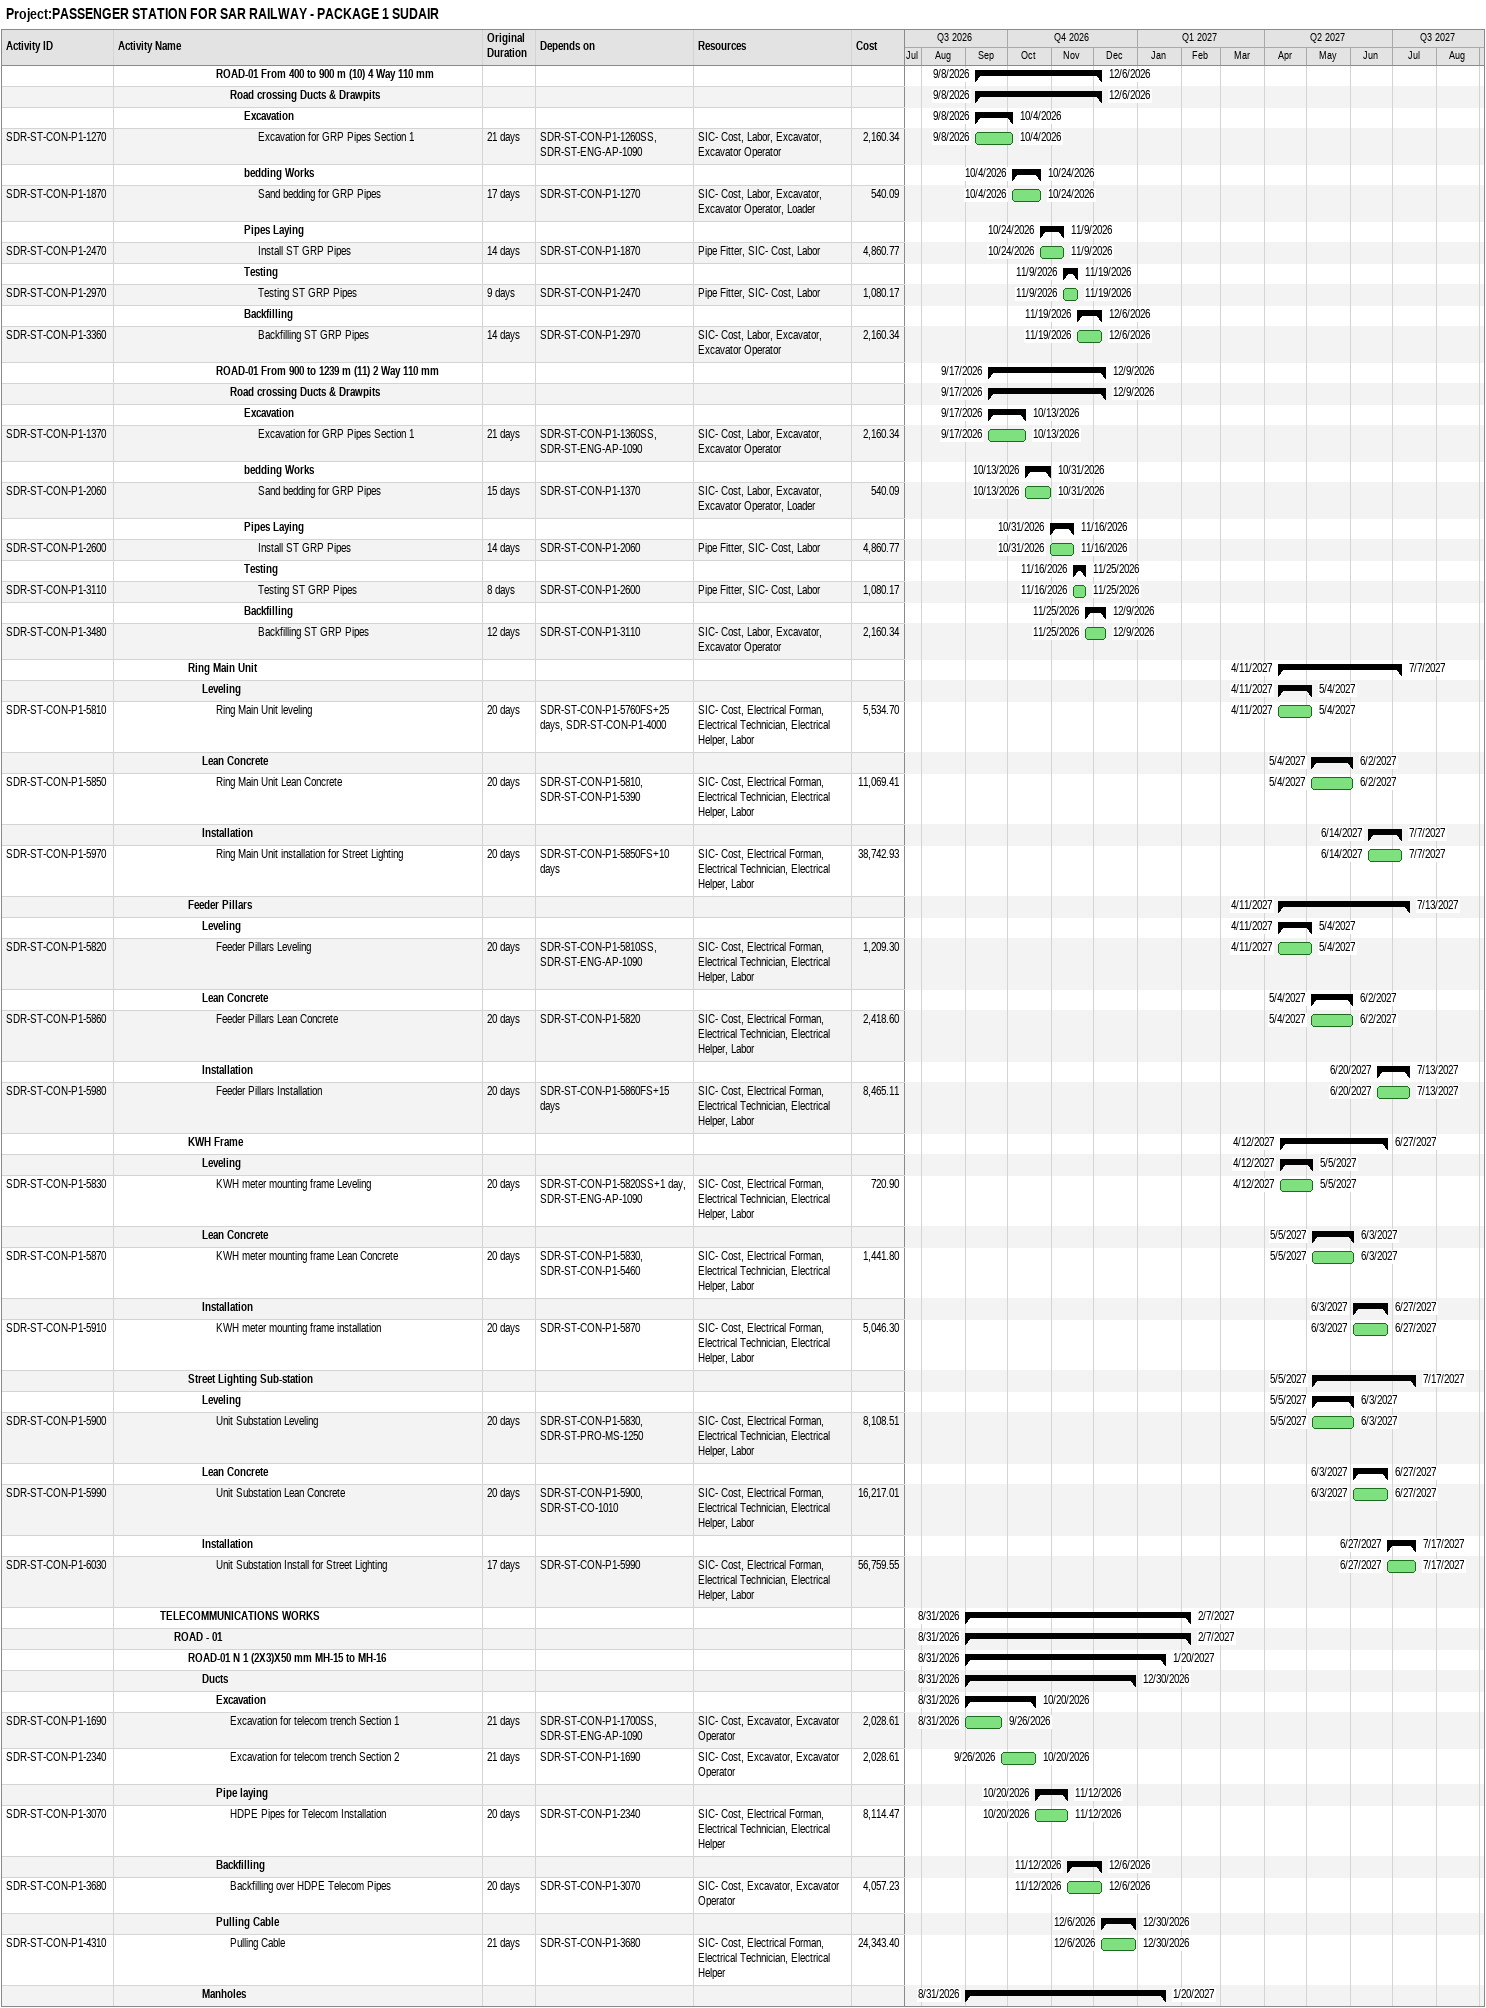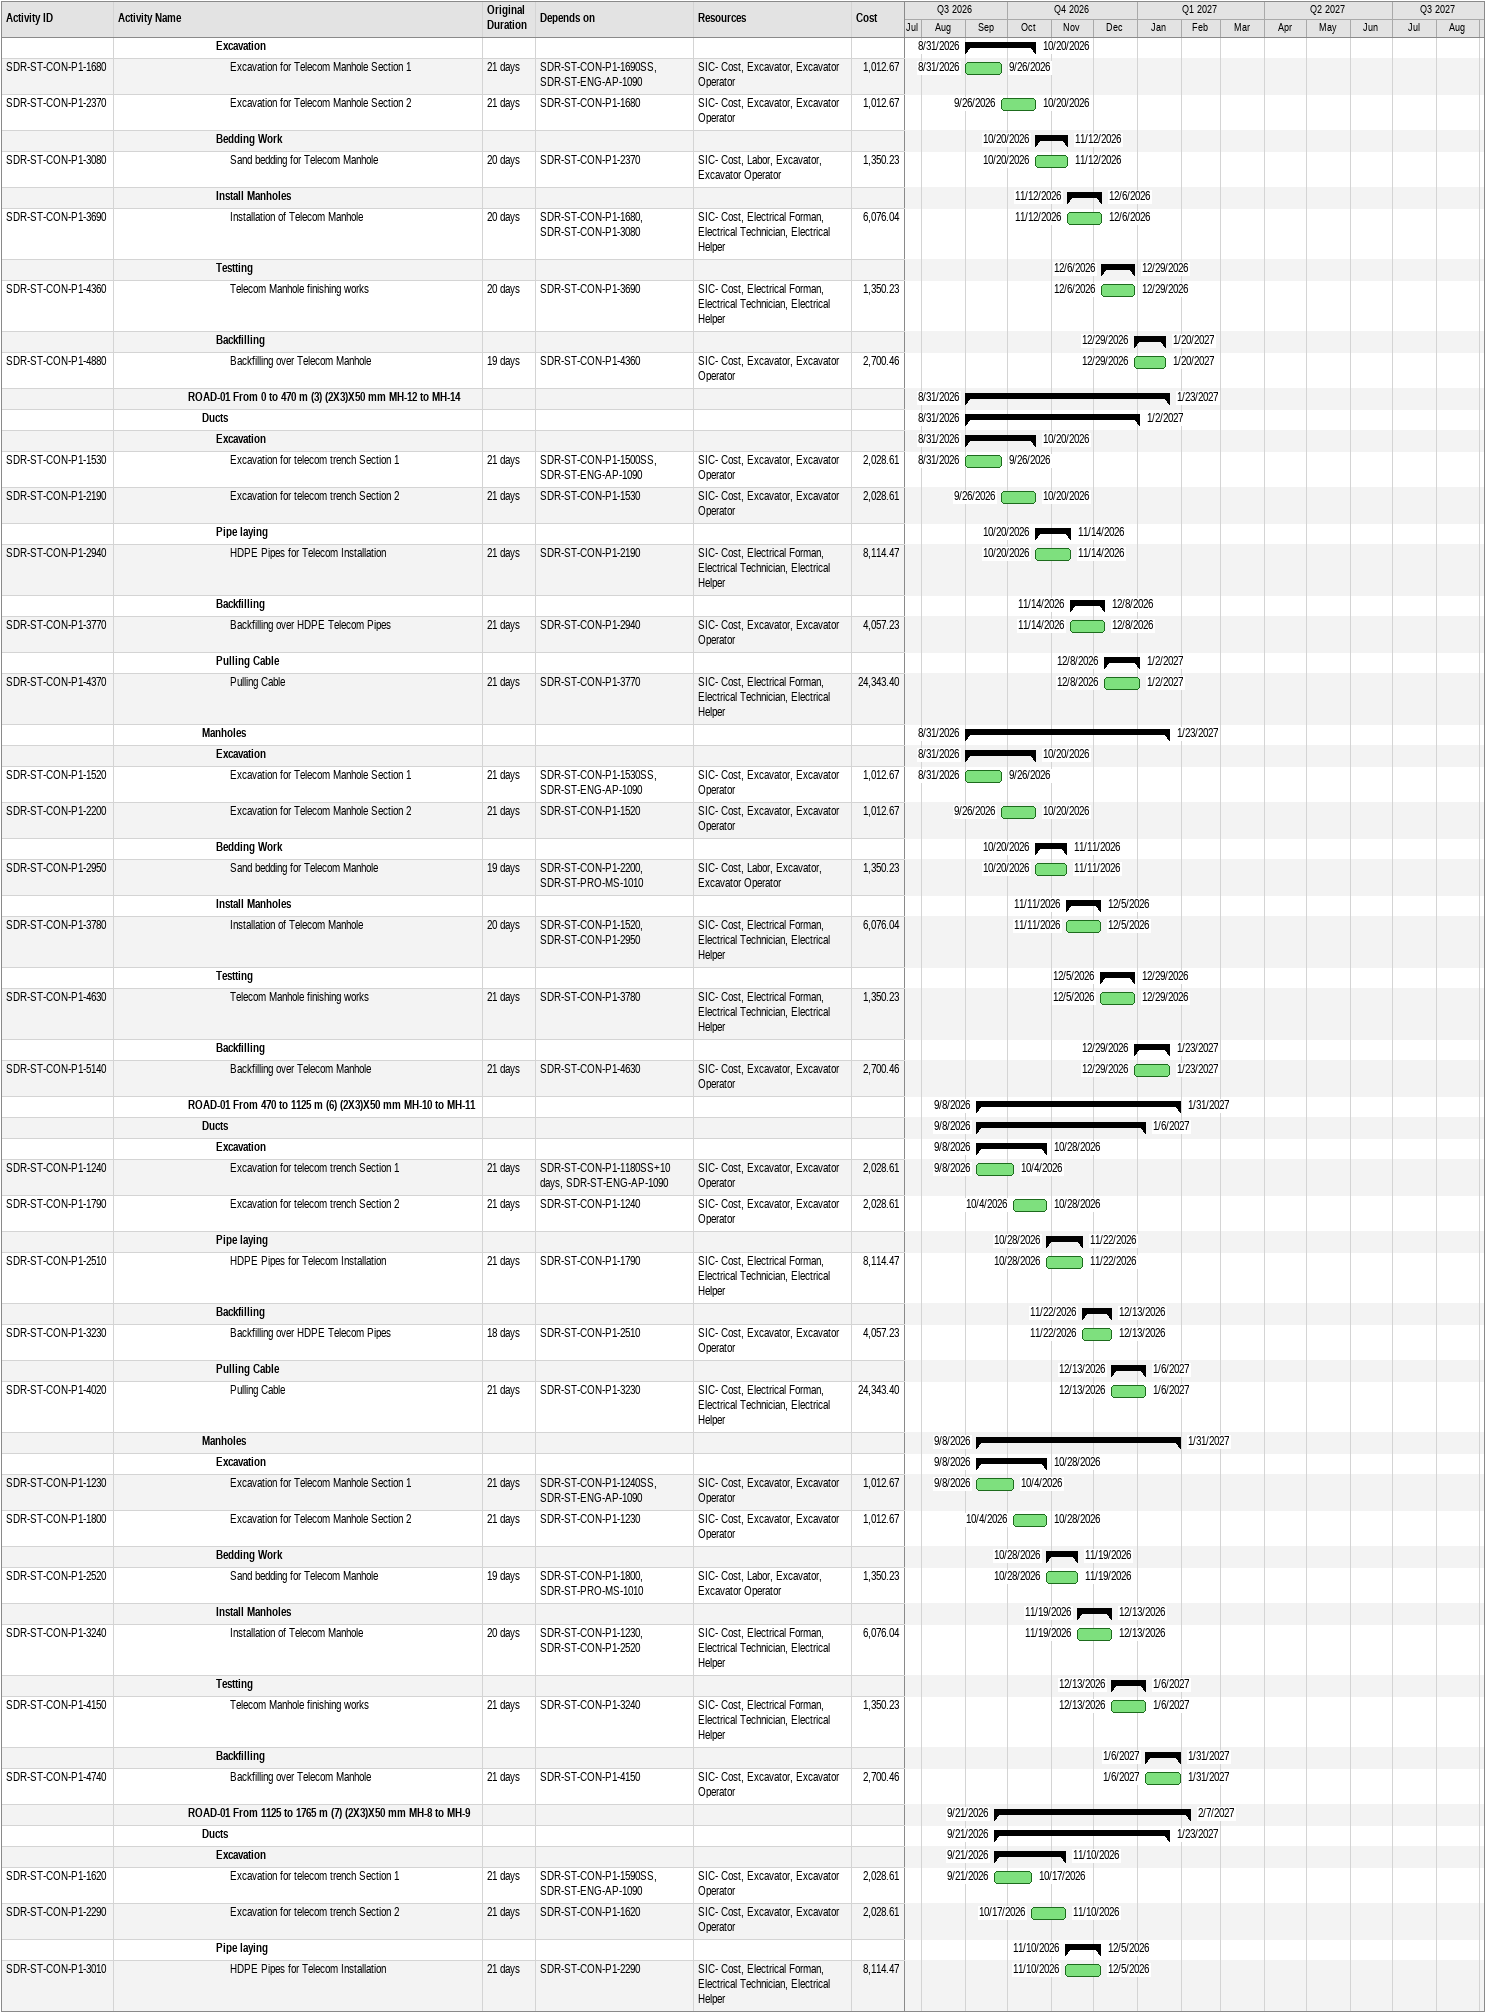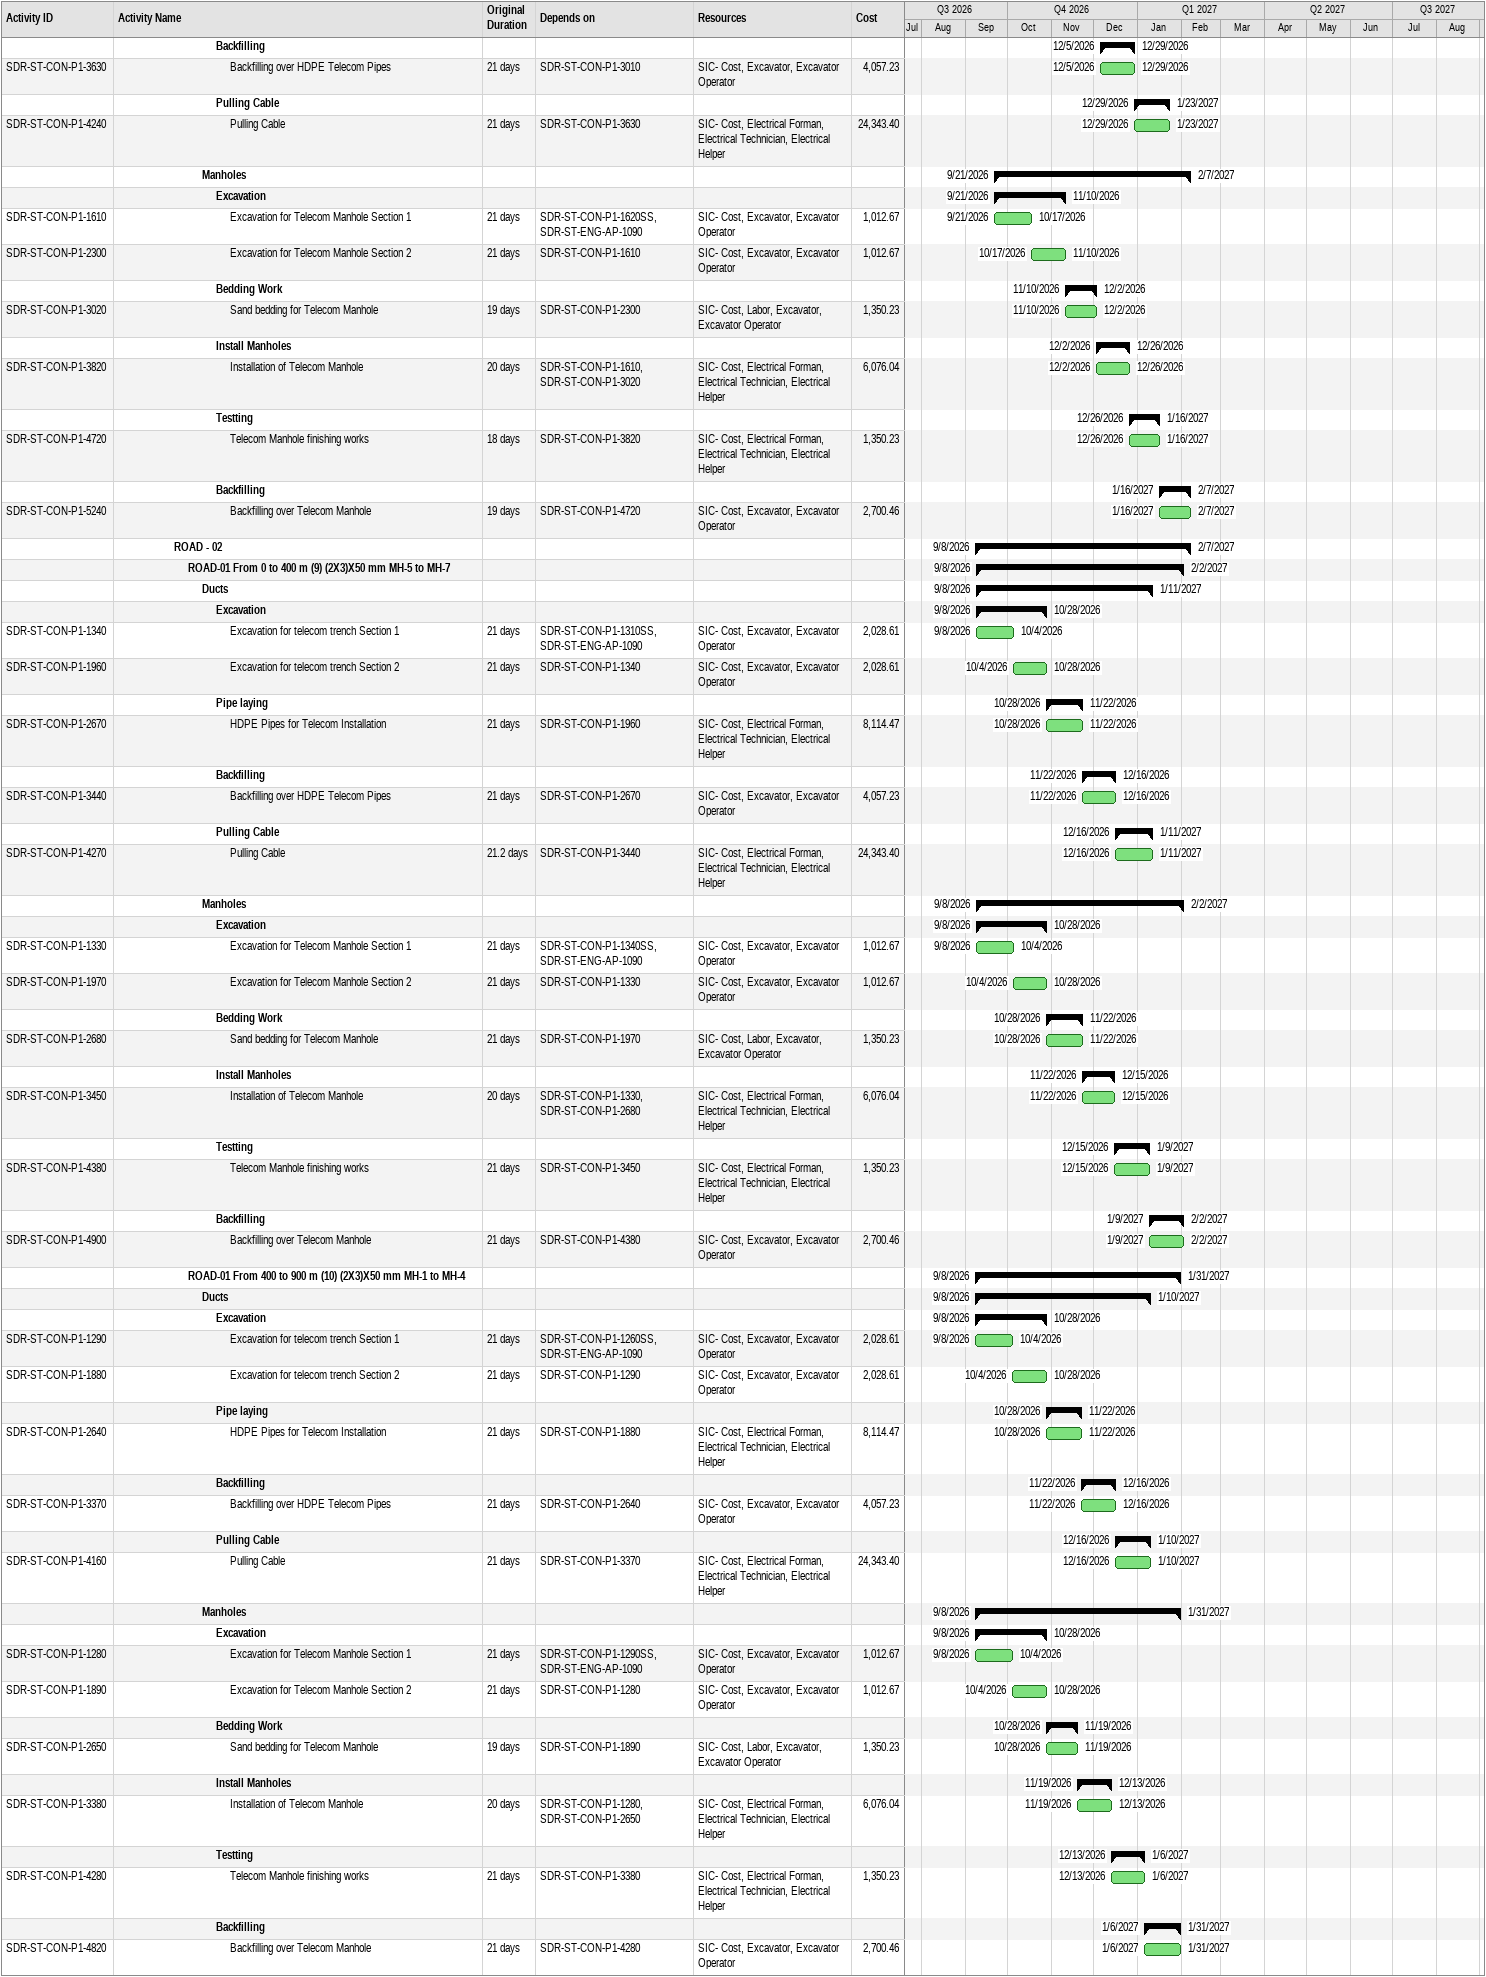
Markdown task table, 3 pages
Project:PASSENGER STATION FOR SAR RAILWAY - PACKAGE 1 SUDAIR

| ID | Level | Task | Original duration | Start | Finish | Predecessors | Resources | Cost |
|---|---|---|---|---|---|---|---|---|
|  | 8 | **ROAD-01 From 400 to 900 m (10) 4 Way 110 mm** |  | 2026-09-08 | 2026-12-06 |  |  |  |
|  | 9 | **Road crossing Ducts & Drawpits** |  | 2026-09-08 | 2026-12-06 |  |  |  |
|  | 10 | **Excavation** |  | 2026-09-08 | 2026-10-04 |  |  |  |
| SDR-ST-CON-P1-1270 | 11 | Excavation for GRP Pipes Section 1 | 21d | 2026-09-08 | 2026-10-04 | SDR-ST-CON-P1-1260SS, SDR-ST-ENG-AP-1090 | SIC- Cost, Labor, Excavator, Excavator Operator | 2160.34 |
|  | 10 | **bedding Works** |  | 2026-10-04 | 2026-10-24 |  |  |  |
| SDR-ST-CON-P1-1870 | 11 | Sand bedding for GRP Pipes | 17d | 2026-10-04 | 2026-10-24 | SDR-ST-CON-P1-1270 | SIC- Cost, Labor, Excavator, Excavator Operator, Loader | 540.09 |
|  | 10 | **Pipes Laying** |  | 2026-10-24 | 2026-11-09 |  |  |  |
| SDR-ST-CON-P1-2470 | 11 | Install ST GRP Pipes | 14d | 2026-10-24 | 2026-11-09 | SDR-ST-CON-P1-1870 | Pipe Fitter, SIC- Cost, Labor | 4860.77 |
|  | 10 | **Testing** |  | 2026-11-09 | 2026-11-19 |  |  |  |
| SDR-ST-CON-P1-2970 | 11 | Testing ST GRP Pipes | 9d | 2026-11-09 | 2026-11-19 | SDR-ST-CON-P1-2470 | Pipe Fitter, SIC- Cost, Labor | 1080.17 |
|  | 10 | **Backfilling** |  | 2026-11-19 | 2026-12-06 |  |  |  |
| SDR-ST-CON-P1-3360 | 11 | Backfilling ST GRP Pipes | 14d | 2026-11-19 | 2026-12-06 | SDR-ST-CON-P1-2970 | SIC- Cost, Labor, Excavator, Excavator Operator | 2160.34 |
|  | 8 | **ROAD-01 From 900 to 1239 m (11) 2 Way 110 mm** |  | 2026-09-17 | 2026-12-09 |  |  |  |
|  | 9 | **Road crossing Ducts & Drawpits** |  | 2026-09-17 | 2026-12-09 |  |  |  |
|  | 10 | **Excavation** |  | 2026-09-17 | 2026-10-13 |  |  |  |
| SDR-ST-CON-P1-1370 | 11 | Excavation for GRP Pipes Section 1 | 21d | 2026-09-17 | 2026-10-13 | SDR-ST-CON-P1-1360SS, SDR-ST-ENG-AP-1090 | SIC- Cost, Labor, Excavator, Excavator Operator | 2160.34 |
|  | 10 | **bedding Works** |  | 2026-10-13 | 2026-10-31 |  |  |  |
| SDR-ST-CON-P1-2060 | 11 | Sand bedding for GRP Pipes | 15d | 2026-10-13 | 2026-10-31 | SDR-ST-CON-P1-1370 | SIC- Cost, Labor, Excavator, Excavator Operator, Loader | 540.09 |
|  | 10 | **Pipes Laying** |  | 2026-10-31 | 2026-11-16 |  |  |  |
| SDR-ST-CON-P1-2600 | 11 | Install ST GRP Pipes | 14d | 2026-10-31 | 2026-11-16 | SDR-ST-CON-P1-2060 | Pipe Fitter, SIC- Cost, Labor | 4860.77 |
|  | 10 | **Testing** |  | 2026-11-16 | 2026-11-25 |  |  |  |
| SDR-ST-CON-P1-3110 | 11 | Testing ST GRP Pipes | 8d | 2026-11-16 | 2026-11-25 | SDR-ST-CON-P1-2600 | Pipe Fitter, SIC- Cost, Labor | 1080.17 |
|  | 10 | **Backfilling** |  | 2026-11-25 | 2026-12-09 |  |  |  |
| SDR-ST-CON-P1-3480 | 11 | Backfilling ST GRP Pipes | 12d | 2026-11-25 | 2026-12-09 | SDR-ST-CON-P1-3110 | SIC- Cost, Labor, Excavator, Excavator Operator | 2160.34 |
|  | 6 | **Ring Main Unit** |  | 2027-04-11 | 2027-07-07 |  |  |  |
|  | 7 | **Leveling** |  | 2027-04-11 | 2027-05-04 |  |  |  |
| SDR-ST-CON-P1-5810 | 8 | Ring Main Unit leveling | 20d | 2027-04-11 | 2027-05-04 | SDR-ST-CON-P1-5760FS+25d, SDR-ST-CON-P1-4000 | SIC- Cost, Electrical Forman, Electrical Technician, Electrical Helper, Labor | 5534.70 |
|  | 7 | **Lean Concrete** |  | 2027-05-04 | 2027-06-02 |  |  |  |
| SDR-ST-CON-P1-5850 | 8 | Ring Main Unit Lean Concrete | 20d | 2027-05-04 | 2027-06-02 | SDR-ST-CON-P1-5810, SDR-ST-CON-P1-5390 | SIC- Cost, Electrical Forman, Electrical Technician, Electrical Helper, Labor | 11069.41 |
|  | 7 | **Installation** |  | 2027-06-14 | 2027-07-07 |  |  |  |
| SDR-ST-CON-P1-5970 | 8 | Ring Main Unit installation for Street Lighting | 20d | 2027-06-14 | 2027-07-07 | SDR-ST-CON-P1-5850FS+10d | SIC- Cost, Electrical Forman, Electrical Technician, Electrical Helper, Labor | 38742.93 |
|  | 6 | **Feeder Pillars** |  | 2027-04-11 | 2027-07-13 |  |  |  |
|  | 7 | **Leveling** |  | 2027-04-11 | 2027-05-04 |  |  |  |
| SDR-ST-CON-P1-5820 | 8 | Feeder Pillars Leveling | 20d | 2027-04-11 | 2027-05-04 | SDR-ST-CON-P1-5810SS, SDR-ST-ENG-AP-1090 | SIC- Cost, Electrical Forman, Electrical Technician, Electrical Helper, Labor | 1209.30 |
|  | 7 | **Lean Concrete** |  | 2027-05-04 | 2027-06-02 |  |  |  |
| SDR-ST-CON-P1-5860 | 8 | Feeder Pillars Lean Concrete | 20d | 2027-05-04 | 2027-06-02 | SDR-ST-CON-P1-5820 | SIC- Cost, Electrical Forman, Electrical Technician, Electrical Helper, Labor | 2418.60 |
|  | 7 | **Installation** |  | 2027-06-20 | 2027-07-13 |  |  |  |
| SDR-ST-CON-P1-5980 | 8 | Feeder Pillars Installation | 20d | 2027-06-20 | 2027-07-13 | SDR-ST-CON-P1-5860FS+15d | SIC- Cost, Electrical Forman, Electrical Technician, Electrical Helper, Labor | 8465.11 |
|  | 6 | **KWH Frame** |  | 2027-04-12 | 2027-06-27 |  |  |  |
|  | 7 | **Leveling** |  | 2027-04-12 | 2027-05-05 |  |  |  |
| SDR-ST-CON-P1-5830 | 8 | KWH meter mounting frame Leveling | 20d | 2027-04-12 | 2027-05-05 | SDR-ST-CON-P1-5820SS+1d, SDR-ST-ENG-AP-1090 | SIC- Cost, Electrical Forman, Electrical Technician, Electrical Helper, Labor | 720.90 |
|  | 7 | **Lean Concrete** |  | 2027-05-05 | 2027-06-03 |  |  |  |
| SDR-ST-CON-P1-5870 | 8 | KWH meter mounting frame Lean Concrete | 20d | 2027-05-05 | 2027-06-03 | SDR-ST-CON-P1-5830, SDR-ST-CON-P1-5460 | SIC- Cost, Electrical Forman, Electrical Technician, Electrical Helper, Labor | 1441.80 |
|  | 7 | **Installation** |  | 2027-06-03 | 2027-06-27 |  |  |  |
| SDR-ST-CON-P1-5910 | 8 | KWH meter mounting frame installation | 20d | 2027-06-03 | 2027-06-27 | SDR-ST-CON-P1-5870 | SIC- Cost, Electrical Forman, Electrical Technician, Electrical Helper, Labor | 5046.30 |
|  | 6 | **Street Lighting Sub-station** |  | 2027-05-05 | 2027-07-17 |  |  |  |
|  | 7 | **Leveling** |  | 2027-05-05 | 2027-06-03 |  |  |  |
| SDR-ST-CON-P1-5900 | 8 | Unit Substation Leveling | 20d | 2027-05-05 | 2027-06-03 | SDR-ST-CON-P1-5830, SDR-ST-PRO-MS-1250 | SIC- Cost, Electrical Forman, Electrical Technician, Electrical Helper, Labor | 8108.51 |
|  | 7 | **Lean Concrete** |  | 2027-06-03 | 2027-06-27 |  |  |  |
| SDR-ST-CON-P1-5990 | 8 | Unit Substation Lean Concrete | 20d | 2027-06-03 | 2027-06-27 | SDR-ST-CON-P1-5900, SDR-ST-CO-1010 | SIC- Cost, Electrical Forman, Electrical Technician, Electrical Helper, Labor | 16217.01 |
|  | 7 | **Installation** |  | 2027-06-27 | 2027-07-17 |  |  |  |
| SDR-ST-CON-P1-6030 | 8 | Unit Substation Install for Street Lighting | 17d | 2027-06-27 | 2027-07-17 | SDR-ST-CON-P1-5990 | SIC- Cost, Electrical Forman, Electrical Technician, Electrical Helper, Labor | 56759.55 |
|  | 4 | **TELECOMMUNICATIONS WORKS** |  | 2026-08-31 | 2027-02-07 |  |  |  |
|  | 5 | **ROAD - 01** |  | 2026-08-31 | 2027-02-07 |  |  |  |
|  | 6 | **ROAD-01 N 1 (2X3)X50 mm MH-15 to MH-16** |  | 2026-08-31 | 2027-01-20 |  |  |  |
|  | 7 | **Ducts** |  | 2026-08-31 | 2026-12-30 |  |  |  |
|  | 8 | **Excavation** |  | 2026-08-31 | 2026-10-20 |  |  |  |
| SDR-ST-CON-P1-1690 | 9 | Excavation for telecom trench Section 1 | 21d | 2026-08-31 | 2026-09-26 | SDR-ST-CON-P1-1700SS, SDR-ST-ENG-AP-1090 | SIC- Cost, Excavator, Excavator Operator | 2028.61 |
| SDR-ST-CON-P1-2340 | 9 | Excavation for telecom trench Section 2 | 21d | 2026-09-26 | 2026-10-20 | SDR-ST-CON-P1-1690 | SIC- Cost, Excavator, Excavator Operator | 2028.61 |
|  | 8 | **Pipe laying** |  | 2026-10-20 | 2026-11-12 |  |  |  |
| SDR-ST-CON-P1-3070 | 9 | HDPE Pipes for Telecom Installation | 20d | 2026-10-20 | 2026-11-12 | SDR-ST-CON-P1-2340 | SIC- Cost, Electrical Forman, Electrical Technician, Electrical Helper | 8114.47 |
|  | 8 | **Backfilling** |  | 2026-11-12 | 2026-12-06 |  |  |  |
| SDR-ST-CON-P1-3680 | 9 | Backfilling over HDPE Telecom Pipes | 20d | 2026-11-12 | 2026-12-06 | SDR-ST-CON-P1-3070 | SIC- Cost, Excavator, Excavator Operator | 4057.23 |
|  | 8 | **Pulling Cable** |  | 2026-12-06 | 2026-12-30 |  |  |  |
| SDR-ST-CON-P1-4310 | 9 | Pulling Cable | 21d | 2026-12-06 | 2026-12-30 | SDR-ST-CON-P1-3680 | SIC- Cost, Electrical Forman, Electrical Technician, Electrical Helper | 24343.40 |
|  | 7 | **Manholes** |  | 2026-08-31 | 2027-01-20 |  |  |  |
|  | 8 | **Excavation** |  | 2026-08-31 | 2026-10-20 |  |  |  |
| SDR-ST-CON-P1-1680 | 9 | Excavation for Telecom Manhole Section 1 | 21d | 2026-08-31 | 2026-09-26 | SDR-ST-CON-P1-1690SS, SDR-ST-ENG-AP-1090 | SIC- Cost, Excavator, Excavator Operator | 1012.67 |
| SDR-ST-CON-P1-2370 | 9 | Excavation for Telecom Manhole Section 2 | 21d | 2026-09-26 | 2026-10-20 | SDR-ST-CON-P1-1680 | SIC- Cost, Excavator, Excavator Operator | 1012.67 |
|  | 8 | **Bedding Work** |  | 2026-10-20 | 2026-11-12 |  |  |  |
| SDR-ST-CON-P1-3080 | 9 | Sand bedding for Telecom Manhole | 20d | 2026-10-20 | 2026-11-12 | SDR-ST-CON-P1-2370 | SIC- Cost, Labor, Excavator, Excavator Operator | 1350.23 |
|  | 8 | **Install Manholes** |  | 2026-11-12 | 2026-12-06 |  |  |  |
| SDR-ST-CON-P1-3690 | 9 | Installation of Telecom Manhole | 20d | 2026-11-12 | 2026-12-06 | SDR-ST-CON-P1-1680, SDR-ST-CON-P1-3080 | SIC- Cost, Electrical Forman, Electrical Technician, Electrical Helper | 6076.04 |
|  | 8 | **Testting** |  | 2026-12-06 | 2026-12-29 |  |  |  |
| SDR-ST-CON-P1-4360 | 9 | Telecom Manhole finishing works | 20d | 2026-12-06 | 2026-12-29 | SDR-ST-CON-P1-3690 | SIC- Cost, Electrical Forman, Electrical Technician, Electrical Helper | 1350.23 |
|  | 8 | **Backfilling** |  | 2026-12-29 | 2027-01-20 |  |  |  |
| SDR-ST-CON-P1-4880 | 9 | Backfilling over Telecom Manhole | 19d | 2026-12-29 | 2027-01-20 | SDR-ST-CON-P1-4360 | SIC- Cost, Excavator, Excavator Operator | 2700.46 |
|  | 6 | **ROAD-01 From 0 to 470 m (3) (2X3)X50 mm MH-12 to MH-14** |  | 2026-08-31 | 2027-01-23 |  |  |  |
|  | 7 | **Ducts** |  | 2026-08-31 | 2027-01-02 |  |  |  |
|  | 8 | **Excavation** |  | 2026-08-31 | 2026-10-20 |  |  |  |
| SDR-ST-CON-P1-1530 | 9 | Excavation for telecom trench Section 1 | 21d | 2026-08-31 | 2026-09-26 | SDR-ST-CON-P1-1500SS, SDR-ST-ENG-AP-1090 | SIC- Cost, Excavator, Excavator Operator | 2028.61 |
| SDR-ST-CON-P1-2190 | 9 | Excavation for telecom trench Section 2 | 21d | 2026-09-26 | 2026-10-20 | SDR-ST-CON-P1-1530 | SIC- Cost, Excavator, Excavator Operator | 2028.61 |
|  | 8 | **Pipe laying** |  | 2026-10-20 | 2026-11-14 |  |  |  |
| SDR-ST-CON-P1-2940 | 9 | HDPE Pipes for Telecom Installation | 21d | 2026-10-20 | 2026-11-14 | SDR-ST-CON-P1-2190 | SIC- Cost, Electrical Forman, Electrical Technician, Electrical Helper | 8114.47 |
|  | 8 | **Backfilling** |  | 2026-11-14 | 2026-12-08 |  |  |  |
| SDR-ST-CON-P1-3770 | 9 | Backfilling over HDPE Telecom Pipes | 21d | 2026-11-14 | 2026-12-08 | SDR-ST-CON-P1-2940 | SIC- Cost, Excavator, Excavator Operator | 4057.23 |
|  | 8 | **Pulling Cable** |  | 2026-12-08 | 2027-01-02 |  |  |  |
| SDR-ST-CON-P1-4370 | 9 | Pulling Cable | 21d | 2026-12-08 | 2027-01-02 | SDR-ST-CON-P1-3770 | SIC- Cost, Electrical Forman, Electrical Technician, Electrical Helper | 24343.40 |
|  | 7 | **Manholes** |  | 2026-08-31 | 2027-01-23 |  |  |  |
|  | 8 | **Excavation** |  | 2026-08-31 | 2026-10-20 |  |  |  |
| SDR-ST-CON-P1-1520 | 9 | Excavation for Telecom Manhole Section 1 | 21d | 2026-08-31 | 2026-09-26 | SDR-ST-CON-P1-1530SS, SDR-ST-ENG-AP-1090 | SIC- Cost, Excavator, Excavator Operator | 1012.67 |
| SDR-ST-CON-P1-2200 | 9 | Excavation for Telecom Manhole Section 2 | 21d | 2026-09-26 | 2026-10-20 | SDR-ST-CON-P1-1520 | SIC- Cost, Excavator, Excavator Operator | 1012.67 |
|  | 8 | **Bedding Work** |  | 2026-10-20 | 2026-11-11 |  |  |  |
| SDR-ST-CON-P1-2950 | 9 | Sand bedding for Telecom Manhole | 19d | 2026-10-20 | 2026-11-11 | SDR-ST-CON-P1-2200, SDR-ST-PRO-MS-1010 | SIC- Cost, Labor, Excavator, Excavator Operator | 1350.23 |
|  | 8 | **Install Manholes** |  | 2026-11-11 | 2026-12-05 |  |  |  |
| SDR-ST-CON-P1-3780 | 9 | Installation of Telecom Manhole | 20d | 2026-11-11 | 2026-12-05 | SDR-ST-CON-P1-1520, SDR-ST-CON-P1-2950 | SIC- Cost, Electrical Forman, Electrical Technician, Electrical Helper | 6076.04 |
|  | 8 | **Testting** |  | 2026-12-05 | 2026-12-29 |  |  |  |
| SDR-ST-CON-P1-4630 | 9 | Telecom Manhole finishing works | 21d | 2026-12-05 | 2026-12-29 | SDR-ST-CON-P1-3780 | SIC- Cost, Electrical Forman, Electrical Technician, Electrical Helper | 1350.23 |
|  | 8 | **Backfilling** |  | 2026-12-29 | 2027-01-23 |  |  |  |
| SDR-ST-CON-P1-5140 | 9 | Backfilling over Telecom Manhole | 21d | 2026-12-29 | 2027-01-23 | SDR-ST-CON-P1-4630 | SIC- Cost, Excavator, Excavator Operator | 2700.46 |
|  | 6 | **ROAD-01 From 470 to 1125 m (6) (2X3)X50 mm MH-10 to MH-11** |  | 2026-09-08 | 2027-01-31 |  |  |  |
|  | 7 | **Ducts** |  | 2026-09-08 | 2027-01-06 |  |  |  |
|  | 8 | **Excavation** |  | 2026-09-08 | 2026-10-28 |  |  |  |
| SDR-ST-CON-P1-1240 | 9 | Excavation for telecom trench Section 1 | 21d | 2026-09-08 | 2026-10-04 | SDR-ST-CON-P1-1180SS+10d, SDR-ST-ENG-AP-1090 | SIC- Cost, Excavator, Excavator Operator | 2028.61 |
| SDR-ST-CON-P1-1790 | 9 | Excavation for telecom trench Section 2 | 21d | 2026-10-04 | 2026-10-28 | SDR-ST-CON-P1-1240 | SIC- Cost, Excavator, Excavator Operator | 2028.61 |
|  | 8 | **Pipe laying** |  | 2026-10-28 | 2026-11-22 |  |  |  |
| SDR-ST-CON-P1-2510 | 9 | HDPE Pipes for Telecom Installation | 21d | 2026-10-28 | 2026-11-22 | SDR-ST-CON-P1-1790 | SIC- Cost, Electrical Forman, Electrical Technician, Electrical Helper | 8114.47 |
|  | 8 | **Backfilling** |  | 2026-11-22 | 2026-12-13 |  |  |  |
| SDR-ST-CON-P1-3230 | 9 | Backfilling over HDPE Telecom Pipes | 18d | 2026-11-22 | 2026-12-13 | SDR-ST-CON-P1-2510 | SIC- Cost, Excavator, Excavator Operator | 4057.23 |
|  | 8 | **Pulling Cable** |  | 2026-12-13 | 2027-01-06 |  |  |  |
| SDR-ST-CON-P1-4020 | 9 | Pulling Cable | 21d | 2026-12-13 | 2027-01-06 | SDR-ST-CON-P1-3230 | SIC- Cost, Electrical Forman, Electrical Technician, Electrical Helper | 24343.40 |
|  | 7 | **Manholes** |  | 2026-09-08 | 2027-01-31 |  |  |  |
|  | 8 | **Excavation** |  | 2026-09-08 | 2026-10-28 |  |  |  |
| SDR-ST-CON-P1-1230 | 9 | Excavation for Telecom Manhole Section 1 | 21d | 2026-09-08 | 2026-10-04 | SDR-ST-CON-P1-1240SS, SDR-ST-ENG-AP-1090 | SIC- Cost, Excavator, Excavator Operator | 1012.67 |
| SDR-ST-CON-P1-1800 | 9 | Excavation for Telecom Manhole Section 2 | 21d | 2026-10-04 | 2026-10-28 | SDR-ST-CON-P1-1230 | SIC- Cost, Excavator, Excavator Operator | 1012.67 |
|  | 8 | **Bedding Work** |  | 2026-10-28 | 2026-11-19 |  |  |  |
| SDR-ST-CON-P1-2520 | 9 | Sand bedding for Telecom Manhole | 19d | 2026-10-28 | 2026-11-19 | SDR-ST-CON-P1-1800, SDR-ST-PRO-MS-1010 | SIC- Cost, Labor, Excavator, Excavator Operator | 1350.23 |
|  | 8 | **Install Manholes** |  | 2026-11-19 | 2026-12-13 |  |  |  |
| SDR-ST-CON-P1-3240 | 9 | Installation of Telecom Manhole | 20d | 2026-11-19 | 2026-12-13 | SDR-ST-CON-P1-1230, SDR-ST-CON-P1-2520 | SIC- Cost, Electrical Forman, Electrical Technician, Electrical Helper | 6076.04 |
|  | 8 | **Testting** |  | 2026-12-13 | 2027-01-06 |  |  |  |
| SDR-ST-CON-P1-4150 | 9 | Telecom Manhole finishing works | 21d | 2026-12-13 | 2027-01-06 | SDR-ST-CON-P1-3240 | SIC- Cost, Electrical Forman, Electrical Technician, Electrical Helper | 1350.23 |
|  | 8 | **Backfilling** |  | 2027-01-06 | 2027-01-31 |  |  |  |
| SDR-ST-CON-P1-4740 | 9 | Backfilling over Telecom Manhole | 21d | 2027-01-06 | 2027-01-31 | SDR-ST-CON-P1-4150 | SIC- Cost, Excavator, Excavator Operator | 2700.46 |
|  | 6 | **ROAD-01 From 1125 to 1765 m (7) (2X3)X50 mm MH-8 to MH-9** |  | 2026-09-21 | 2027-02-07 |  |  |  |
|  | 7 | **Ducts** |  | 2026-09-21 | 2027-01-23 |  |  |  |
|  | 8 | **Excavation** |  | 2026-09-21 | 2026-11-10 |  |  |  |
| SDR-ST-CON-P1-1620 | 9 | Excavation for telecom trench Section 1 | 21d | 2026-09-21 | 2026-10-17 | SDR-ST-CON-P1-1590SS, SDR-ST-ENG-AP-1090 | SIC- Cost, Excavator, Excavator Operator | 2028.61 |
| SDR-ST-CON-P1-2290 | 9 | Excavation for telecom trench Section 2 | 21d | 2026-10-17 | 2026-11-10 | SDR-ST-CON-P1-1620 | SIC- Cost, Excavator, Excavator Operator | 2028.61 |
|  | 8 | **Pipe laying** |  | 2026-11-10 | 2026-12-05 |  |  |  |
| SDR-ST-CON-P1-3010 | 9 | HDPE Pipes for Telecom Installation | 21d | 2026-11-10 | 2026-12-05 | SDR-ST-CON-P1-2290 | SIC- Cost, Electrical Forman, Electrical Technician, Electrical Helper | 8114.47 |
|  | 8 | **Backfilling** |  | 2026-12-05 | 2026-12-29 |  |  |  |
| SDR-ST-CON-P1-3630 | 9 | Backfilling over HDPE Telecom Pipes | 21d | 2026-12-05 | 2026-12-29 | SDR-ST-CON-P1-3010 | SIC- Cost, Excavator, Excavator Operator | 4057.23 |
|  | 8 | **Pulling Cable** |  | 2026-12-29 | 2027-01-23 |  |  |  |
| SDR-ST-CON-P1-4240 | 9 | Pulling Cable | 21d | 2026-12-29 | 2027-01-23 | SDR-ST-CON-P1-3630 | SIC- Cost, Electrical Forman, Electrical Technician, Electrical Helper | 24343.40 |
|  | 7 | **Manholes** |  | 2026-09-21 | 2027-02-07 |  |  |  |
|  | 8 | **Excavation** |  | 2026-09-21 | 2026-11-10 |  |  |  |
| SDR-ST-CON-P1-1610 | 9 | Excavation for Telecom Manhole Section 1 | 21d | 2026-09-21 | 2026-10-17 | SDR-ST-CON-P1-1620SS, SDR-ST-ENG-AP-1090 | SIC- Cost, Excavator, Excavator Operator | 1012.67 |
| SDR-ST-CON-P1-2300 | 9 | Excavation for Telecom Manhole Section 2 | 21d | 2026-10-17 | 2026-11-10 | SDR-ST-CON-P1-1610 | SIC- Cost, Excavator, Excavator Operator | 1012.67 |
|  | 8 | **Bedding Work** |  | 2026-11-10 | 2026-12-02 |  |  |  |
| SDR-ST-CON-P1-3020 | 9 | Sand bedding for Telecom Manhole | 19d | 2026-11-10 | 2026-12-02 | SDR-ST-CON-P1-2300 | SIC- Cost, Labor, Excavator, Excavator Operator | 1350.23 |
|  | 8 | **Install Manholes** |  | 2026-12-02 | 2026-12-26 |  |  |  |
| SDR-ST-CON-P1-3820 | 9 | Installation of Telecom Manhole | 20d | 2026-12-02 | 2026-12-26 | SDR-ST-CON-P1-1610, SDR-ST-CON-P1-3020 | SIC- Cost, Electrical Forman, Electrical Technician, Electrical Helper | 6076.04 |
|  | 8 | **Testting** |  | 2026-12-26 | 2027-01-16 |  |  |  |
| SDR-ST-CON-P1-4720 | 9 | Telecom Manhole finishing works | 18d | 2026-12-26 | 2027-01-16 | SDR-ST-CON-P1-3820 | SIC- Cost, Electrical Forman, Electrical Technician, Electrical Helper | 1350.23 |
|  | 8 | **Backfilling** |  | 2027-01-16 | 2027-02-07 |  |  |  |
| SDR-ST-CON-P1-5240 | 9 | Backfilling over Telecom Manhole | 19d | 2027-01-16 | 2027-02-07 | SDR-ST-CON-P1-4720 | SIC- Cost, Excavator, Excavator Operator | 2700.46 |
|  | 5 | **ROAD - 02** |  | 2026-09-08 | 2027-02-07 |  |  |  |
|  | 6 | **ROAD-01 From 0 to 400 m (9) (2X3)X50 mm MH-5 to MH-7** |  | 2026-09-08 | 2027-02-02 |  |  |  |
|  | 7 | **Ducts** |  | 2026-09-08 | 2027-01-11 |  |  |  |
|  | 8 | **Excavation** |  | 2026-09-08 | 2026-10-28 |  |  |  |
| SDR-ST-CON-P1-1340 | 9 | Excavation for telecom trench Section 1 | 21d | 2026-09-08 | 2026-10-04 | SDR-ST-CON-P1-1310SS, SDR-ST-ENG-AP-1090 | SIC- Cost, Excavator, Excavator Operator | 2028.61 |
| SDR-ST-CON-P1-1960 | 9 | Excavation for telecom trench Section 2 | 21d | 2026-10-04 | 2026-10-28 | SDR-ST-CON-P1-1340 | SIC- Cost, Excavator, Excavator Operator | 2028.61 |
|  | 8 | **Pipe laying** |  | 2026-10-28 | 2026-11-22 |  |  |  |
| SDR-ST-CON-P1-2670 | 9 | HDPE Pipes for Telecom Installation | 21d | 2026-10-28 | 2026-11-22 | SDR-ST-CON-P1-1960 | SIC- Cost, Electrical Forman, Electrical Technician, Electrical Helper | 8114.47 |
|  | 8 | **Backfilling** |  | 2026-11-22 | 2026-12-16 |  |  |  |
| SDR-ST-CON-P1-3440 | 9 | Backfilling over HDPE Telecom Pipes | 21d | 2026-11-22 | 2026-12-16 | SDR-ST-CON-P1-2670 | SIC- Cost, Excavator, Excavator Operator | 4057.23 |
|  | 8 | **Pulling Cable** |  | 2026-12-16 | 2027-01-11 |  |  |  |
| SDR-ST-CON-P1-4270 | 9 | Pulling Cable | 21.2d | 2026-12-16 | 2027-01-11 | SDR-ST-CON-P1-3440 | SIC- Cost, Electrical Forman, Electrical Technician, Electrical Helper | 24343.40 |
|  | 7 | **Manholes** |  | 2026-09-08 | 2027-02-02 |  |  |  |
|  | 8 | **Excavation** |  | 2026-09-08 | 2026-10-28 |  |  |  |
| SDR-ST-CON-P1-1330 | 9 | Excavation for Telecom Manhole Section 1 | 21d | 2026-09-08 | 2026-10-04 | SDR-ST-CON-P1-1340SS, SDR-ST-ENG-AP-1090 | SIC- Cost, Excavator, Excavator Operator | 1012.67 |
| SDR-ST-CON-P1-1970 | 9 | Excavation for Telecom Manhole Section 2 | 21d | 2026-10-04 | 2026-10-28 | SDR-ST-CON-P1-1330 | SIC- Cost, Excavator, Excavator Operator | 1012.67 |
|  | 8 | **Bedding Work** |  | 2026-10-28 | 2026-11-22 |  |  |  |
| SDR-ST-CON-P1-2680 | 9 | Sand bedding for Telecom Manhole | 21d | 2026-10-28 | 2026-11-22 | SDR-ST-CON-P1-1970 | SIC- Cost, Labor, Excavator, Excavator Operator | 1350.23 |
|  | 8 | **Install Manholes** |  | 2026-11-22 | 2026-12-15 |  |  |  |
| SDR-ST-CON-P1-3450 | 9 | Installation of Telecom Manhole | 20d | 2026-11-22 | 2026-12-15 | SDR-ST-CON-P1-1330, SDR-ST-CON-P1-2680 | SIC- Cost, Electrical Forman, Electrical Technician, Electrical Helper | 6076.04 |
|  | 8 | **Testting** |  | 2026-12-15 | 2027-01-09 |  |  |  |
| SDR-ST-CON-P1-4380 | 9 | Telecom Manhole finishing works | 21d | 2026-12-15 | 2027-01-09 | SDR-ST-CON-P1-3450 | SIC- Cost, Electrical Forman, Electrical Technician, Electrical Helper | 1350.23 |
|  | 8 | **Backfilling** |  | 2027-01-09 | 2027-02-02 |  |  |  |
| SDR-ST-CON-P1-4900 | 9 | Backfilling over Telecom Manhole | 21d | 2027-01-09 | 2027-02-02 | SDR-ST-CON-P1-4380 | SIC- Cost, Excavator, Excavator Operator | 2700.46 |
|  | 6 | **ROAD-01 From 400 to 900 m (10) (2X3)X50 mm MH-1 to MH-4** |  | 2026-09-08 | 2027-01-31 |  |  |  |
|  | 7 | **Ducts** |  | 2026-09-08 | 2027-01-10 |  |  |  |
|  | 8 | **Excavation** |  | 2026-09-08 | 2026-10-28 |  |  |  |
| SDR-ST-CON-P1-1290 | 9 | Excavation for telecom trench Section 1 | 21d | 2026-09-08 | 2026-10-04 | SDR-ST-CON-P1-1260SS, SDR-ST-ENG-AP-1090 | SIC- Cost, Excavator, Excavator Operator | 2028.61 |
| SDR-ST-CON-P1-1880 | 9 | Excavation for telecom trench Section 2 | 21d | 2026-10-04 | 2026-10-28 | SDR-ST-CON-P1-1290 | SIC- Cost, Excavator, Excavator Operator | 2028.61 |
|  | 8 | **Pipe laying** |  | 2026-10-28 | 2026-11-22 |  |  |  |
| SDR-ST-CON-P1-2640 | 9 | HDPE Pipes for Telecom Installation | 21d | 2026-10-28 | 2026-11-22 | SDR-ST-CON-P1-1880 | SIC- Cost, Electrical Forman, Electrical Technician, Electrical Helper | 8114.47 |
|  | 8 | **Backfilling** |  | 2026-11-22 | 2026-12-16 |  |  |  |
| SDR-ST-CON-P1-3370 | 9 | Backfilling over HDPE Telecom Pipes | 21d | 2026-11-22 | 2026-12-16 | SDR-ST-CON-P1-2640 | SIC- Cost, Excavator, Excavator Operator | 4057.23 |
|  | 8 | **Pulling Cable** |  | 2026-12-16 | 2027-01-10 |  |  |  |
| SDR-ST-CON-P1-4160 | 9 | Pulling Cable | 21d | 2026-12-16 | 2027-01-10 | SDR-ST-CON-P1-3370 | SIC- Cost, Electrical Forman, Electrical Technician, Electrical Helper | 24343.40 |
|  | 7 | **Manholes** |  | 2026-09-08 | 2027-01-31 |  |  |  |
|  | 8 | **Excavation** |  | 2026-09-08 | 2026-10-28 |  |  |  |
| SDR-ST-CON-P1-1280 | 9 | Excavation for Telecom Manhole Section 1 | 21d | 2026-09-08 | 2026-10-04 | SDR-ST-CON-P1-1290SS, SDR-ST-ENG-AP-1090 | SIC- Cost, Excavator, Excavator Operator | 1012.67 |
| SDR-ST-CON-P1-1890 | 9 | Excavation for Telecom Manhole Section 2 | 21d | 2026-10-04 | 2026-10-28 | SDR-ST-CON-P1-1280 | SIC- Cost, Excavator, Excavator Operator | 1012.67 |
|  | 8 | **Bedding Work** |  | 2026-10-28 | 2026-11-19 |  |  |  |
| SDR-ST-CON-P1-2650 | 9 | Sand bedding for Telecom Manhole | 19d | 2026-10-28 | 2026-11-19 | SDR-ST-CON-P1-1890 | SIC- Cost, Labor, Excavator, Excavator Operator | 1350.23 |
|  | 8 | **Install Manholes** |  | 2026-11-19 | 2026-12-13 |  |  |  |
| SDR-ST-CON-P1-3380 | 9 | Installation of Telecom Manhole | 20d | 2026-11-19 | 2026-12-13 | SDR-ST-CON-P1-1280, SDR-ST-CON-P1-2650 | SIC- Cost, Electrical Forman, Electrical Technician, Electrical Helper | 6076.04 |
|  | 8 | **Testting** |  | 2026-12-13 | 2027-01-06 |  |  |  |
| SDR-ST-CON-P1-4280 | 9 | Telecom Manhole finishing works | 21d | 2026-12-13 | 2027-01-06 | SDR-ST-CON-P1-3380 | SIC- Cost, Electrical Forman, Electrical Technician, Electrical Helper | 1350.23 |
|  | 8 | **Backfilling** |  | 2027-01-06 | 2027-01-31 |  |  |  |
| SDR-ST-CON-P1-4820 | 9 | Backfilling over Telecom Manhole | 21d | 2027-01-06 | 2027-01-31 | SDR-ST-CON-P1-4280 | SIC- Cost, Excavator, Excavator Operator | 2700.46 |
